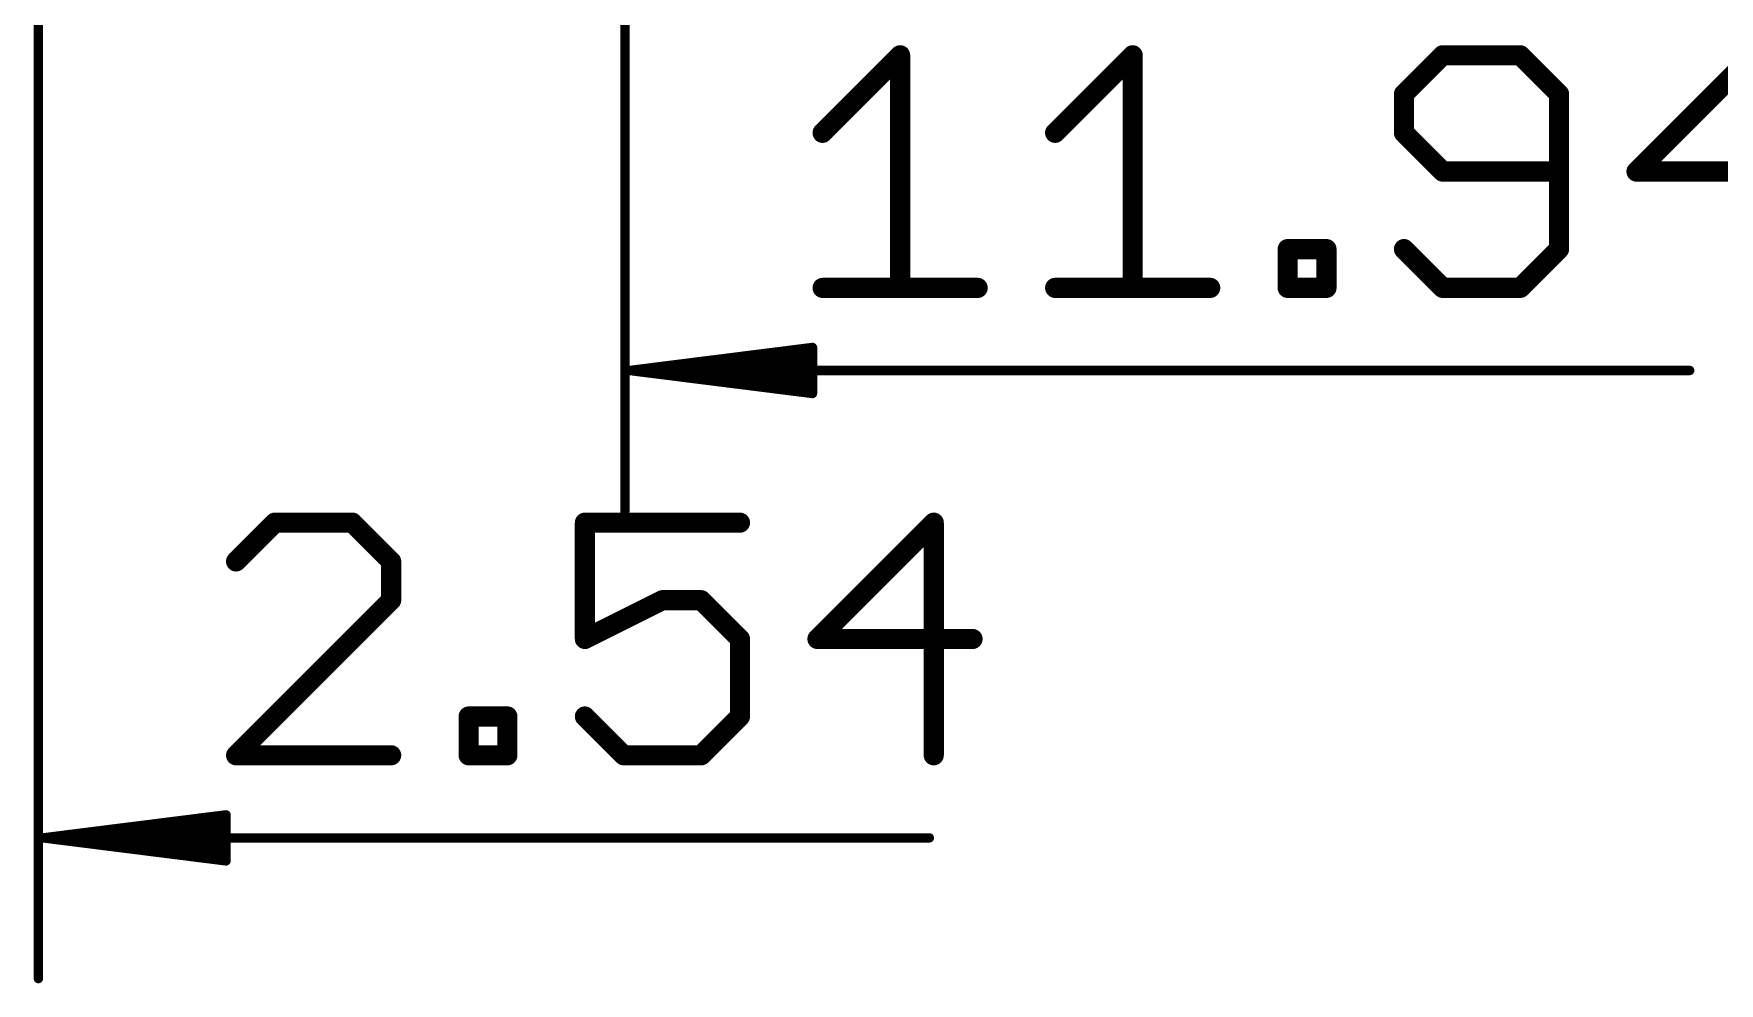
# Model space of a CAD drawing. Extents: x -19.2 to 43.5, y -13.4 to 37.9.
# Drawn here: x 3.74 to 27.1, y -13.45 to -0.29 of the extents above; entities that cross this region are included whole.
import ezdxf

# ---------------------------------------------------------------- set-up
doc = ezdxf.new("R2010")
doc.units = 0
doc.layers.add('47', color=253, linetype='CONTINUOUS')

msp = doc.modelspace()

# ---------------------------------------------------------------- linework, layer by layer
at = {"layer": '47'}
for points, const_width in [([(11.938, 3.556), (11.938, -6.903)], 0.13), ([(3.81, 2.54), (3.81, -13.38)], 0.13), ([(14.6777, -1.6594), (15.7522, -0.5849)], 0.2794), ([(15.7522, -0.5849), (15.7522, -3.8083)], 0.2794), ([(17.9005, -1.6594), (18.9749, -0.5849)], 0.2794), ([(18.9749, -0.5849), (18.9749, -3.8083)], 0.2794), ([(23.2718, -0.5849), (22.7346, -1.1222)], 0.2794), ([(24.3463, -0.5849), (23.2718, -0.5849)], 0.2794), ([(24.8835, -1.1222), (24.3463, -0.5849)], 0.2794), ([(27.569, -0.5849), (25.9573, -2.1966)], 0.2794), ([(22.7346, -1.1222), (22.7346, -1.6594)], 0.2794), ([(24.8835, -3.2711), (24.8835, -1.1222)], 0.2794), ([(22.7346, -1.6594), (23.2718, -2.1966)], 0.2794), ([(23.2718, -2.1966), (24.8835, -2.1966)], 0.2794), ([(25.9573, -2.1966), (28.1062, -2.1966)], 0.2794), ([(21.1232, -3.8083), (21.1232, -3.2711)], 0.2794), ([(21.1232, -3.2711), (21.6604, -3.2711)], 0.2794), ([(21.6604, -3.2711), (21.6604, -3.8083)], 0.2794), ([(22.7346, -3.2711), (23.2718, -3.8083)], 0.2794), ([(24.3463, -3.8083), (24.8835, -3.2711)], 0.2794), ([(14.6777, -3.8083), (16.8266, -3.8083)], 0.2794), ([(17.9005, -3.8083), (20.0494, -3.8083)], 0.2794), ([(21.6604, -3.8083), (21.1232, -3.8083)], 0.2794), ([(23.2718, -3.8083), (24.3463, -3.8083)], 0.2794), ([(12.003, -4.953), (14.538, -4.6338)], 0.13), ([(12.003, -4.953), (14.538, -4.693)], 0.13), ([(14.538, -4.6338), (14.538, -5.2722)], 0.13), ([(12.003, -4.953), (14.538, -4.823)], 0.13), ([(12.003, -4.953), (26.695, -4.953)], 0.13), ([(14.538, -5.2722), (12.003, -4.953)], 0.13), ([(14.538, -5.083), (12.003, -4.953)], 0.13), ([(14.538, -5.213), (12.003, -4.953)], 0.13), ([(7.0869, -7.0619), (6.5497, -7.5992)], 0.2794), ([(8.1614, -7.0619), (7.0869, -7.0619)], 0.2794), ([(8.6986, -7.5992), (8.1614, -7.0619)], 0.2794), ([(13.5327, -7.0619), (11.3838, -7.0619)], 0.2794), ([(11.3838, -7.0619), (11.3838, -8.6736)], 0.2794), ([(16.2183, -7.0619), (14.6066, -8.6736)], 0.2794), ([(16.2183, -10.2853), (16.2183, -7.0619)], 0.2794), ([(8.6986, -8.1364), (8.6986, -7.5992)], 0.2794), ([(6.5497, -10.2853), (8.6986, -8.1364)], 0.2794), ([(11.3838, -8.6736), (12.4583, -8.1364)], 0.2794), ([(12.4583, -8.1364), (12.9955, -8.1364)], 0.2794), ([(12.9955, -8.1364), (13.5327, -8.6736)], 0.2794), ([(13.5327, -8.6736), (13.5327, -9.7481)], 0.2794), ([(14.6066, -8.6736), (16.7555, -8.6736)], 0.2794), ([(9.7725, -10.2853), (9.7725, -9.7481)], 0.2794), ([(9.7725, -9.7481), (10.3097, -9.7481)], 0.2794), ([(10.3097, -9.7481), (10.3097, -10.2853)], 0.2794), ([(11.9211, -10.2853), (11.3838, -9.7481)], 0.2794), ([(13.5327, -9.7481), (12.9955, -10.2853)], 0.2794), ([(8.6986, -10.2853), (6.5497, -10.2853)], 0.2794), ([(10.3097, -10.2853), (9.7725, -10.2853)], 0.2794), ([(12.9955, -10.2853), (11.9211, -10.2853)], 0.2794), ([(3.875, -11.43), (6.41, -11.1108)], 0.13), ([(3.875, -11.43), (6.41, -11.17)], 0.13), ([(6.41, -11.1108), (6.41, -11.7492)], 0.13), ([(3.875, -11.43), (6.41, -11.3)], 0.13), ([(3.875, -11.43), (16.1571, -11.43)], 0.13), ([(6.41, -11.7492), (3.875, -11.43)], 0.13), ([(6.41, -11.56), (3.875, -11.43)], 0.13), ([(6.41, -11.69), (3.875, -11.43)], 0.13)]:
    msp.add_lwpolyline(points, dxfattribs=dict(at, const_width=const_width))
for points, const_width in [([(15.822, -0.5849, 1), (15.6823, -0.5849)], 0.1397), ([(15.8015, -0.6343, 1), (15.7028, -0.5356)], 0.1397), ([(19.0448, -0.5849, 1), (18.9051, -0.5849)], 0.1397), ([(19.0243, -0.6343, 1), (18.9255, -0.5356)], 0.1397), ([(23.2718, -0.5151, 1), (23.2718, -0.6548)], 0.1397), ([(23.3212, -0.6343, 1), (23.2224, -0.5356)], 0.1397), ([(24.3956, -0.5356, 1), (24.2969, -0.6343)], 0.1397), ([(24.3463, -0.6548, 1), (24.3463, -0.5151)], 0.1397), ([(22.8044, -1.1222, 1), (22.6647, -1.1222)], 0.1397), ([(22.6852, -1.0728, 1), (22.784, -1.1716)], 0.1397), ([(24.9533, -1.1222, 1), (24.8136, -1.1222)], 0.1397), ([(24.8341, -1.1716, 1), (24.9329, -1.0728)], 0.1397), ([(14.6283, -1.61, 1), (14.7271, -1.7088)], 0.1397), ([(17.8511, -1.61, 1), (17.9498, -1.7088)], 0.1397), ([(22.6647, -1.6594, 1), (22.8044, -1.6594)], 0.1397), ([(22.784, -1.61, 1), (22.6852, -1.7088)], 0.1397), ([(23.2718, -2.1268, 1), (23.2718, -2.2665)], 0.1397), ([(23.2224, -2.246, 1), (23.3212, -2.1472)], 0.1397), ([(24.8835, -2.2665, 1), (24.8835, -2.1268)], 0.1397), ([(25.9573, -2.1268, 1), (25.9573, -2.2665)], 0.1397), ([(25.9079, -2.1472, 1), (26.0067, -2.246)], 0.1397), ([(21.1232, -3.2012, 1), (21.1232, -3.3409)], 0.1397), ([(21.1931, -3.2711, 1), (21.0534, -3.2711)], 0.1397), ([(21.7303, -3.2711, 1), (21.5906, -3.2711)], 0.1397), ([(21.6604, -3.3409, 1), (21.6604, -3.2012)], 0.1397), ([(22.784, -3.2217, 1), (22.6852, -3.3205)], 0.1397), ([(24.8136, -3.2711, 1), (24.9533, -3.2711)], 0.1397), ([(24.9329, -3.3205, 1), (24.8341, -3.2217)], 0.1397), ([(14.6777, -3.7384, 1), (14.6777, -3.8782)], 0.1397), ([(16.8266, -3.8782, 1), (16.8266, -3.7384)], 0.1397), ([(17.9005, -3.7384, 1), (17.9005, -3.8782)], 0.1397), ([(20.0494, -3.8782, 1), (20.0494, -3.7384)], 0.1397), ([(21.1232, -3.7384, 1), (21.1232, -3.8782)], 0.1397), ([(21.6604, -3.8782, 1), (21.6604, -3.7384)], 0.1397), ([(23.2718, -3.7384, 1), (23.2718, -3.8782)], 0.1397), ([(23.2224, -3.8577, 1), (23.3212, -3.7589)], 0.1397), ([(24.2969, -3.7589, 1), (24.3956, -3.8577)], 0.1397), ([(24.3463, -3.8782, 1), (24.3463, -3.7384)], 0.1397), ([(15.6823, -3.8083, 1), (15.822, -3.8083)], 0.1397), ([(18.9051, -3.8083, 1), (19.0448, -3.8083)], 0.1397), ([(21.0534, -3.8083, 1), (21.1931, -3.8083)], 0.1397), ([(21.5906, -3.8083, 1), (21.7303, -3.8083)], 0.1397), ([(14.5705, -4.6338, 1), (14.5055, -4.6338)], 0.065), ([(14.5421, -4.666, 1), (14.5339, -4.6015)], 0.065), ([(14.5413, -4.7253, 1), (14.5347, -4.6607)], 0.065), ([(12.003, -4.9205, 1), (12.003, -4.9855)], 0.065), ([(12.0071, -4.9208, 1), (11.9989, -4.9852)], 0.065), ([(12.0013, -4.9205, 1), (12.0047, -4.9855)], 0.065), ([(12.0047, -4.9205, 1), (12.0013, -4.9855)], 0.065), ([(12.0063, -4.9207, 1), (11.9997, -4.9853)], 0.065), ([(11.9997, -4.9207, 1), (12.0063, -4.9853)], 0.065), ([(11.9989, -4.9208, 1), (12.0071, -4.9852)], 0.065), ([(14.5397, -4.8555, 1), (14.5363, -4.7905)], 0.065), ([(26.695, -4.9855, 1), (26.695, -4.9205)], 0.065), ([(14.5363, -5.1155, 1), (14.5397, -5.0505)], 0.065), ([(14.5055, -5.2722, 1), (14.5705, -5.2722)], 0.065), ([(14.5339, -5.3045, 1), (14.5421, -5.24)], 0.065), ([(14.5347, -5.2453, 1), (14.5413, -5.1807)], 0.065), ([(7.0869, -6.9921, 1), (7.0869, -7.1318)], 0.1397), ([(7.1363, -7.1113, 1), (7.0375, -7.0126)], 0.1397), ([(8.2108, -7.0126, 1), (8.112, -7.1113)], 0.1397), ([(8.1614, -7.1318, 1), (8.1614, -6.9921)], 0.1397), ([(11.3838, -6.9921, 1), (11.3838, -7.1318)], 0.1397), ([(11.4537, -7.0619, 1), (11.314, -7.0619)], 0.1397), ([(11.9055, -6.903, 1), (11.9705, -6.903)], 0.065), ([(13.5327, -7.1318, 1), (13.5327, -6.9921)], 0.1397), ([(16.2881, -7.0619, 1), (16.1484, -7.0619)], 0.1397), ([(16.2676, -7.1113, 1), (16.1689, -7.0126)], 0.1397), ([(8.7685, -7.5992, 1), (8.6288, -7.5992)], 0.1397), ([(6.5003, -7.5498, 1), (6.5991, -7.6486)], 0.1397), ([(8.6492, -7.6486, 1), (8.748, -7.5498)], 0.1397), ([(8.6288, -8.1364, 1), (8.7685, -8.1364)], 0.1397), ([(8.748, -8.1858, 1), (8.6492, -8.087)], 0.1397), ([(12.4583, -8.0665, 1), (12.4583, -8.2062)], 0.1397), ([(12.4895, -8.1989, 1), (12.427, -8.0739)], 0.1397), ([(13.0449, -8.087, 1), (12.9461, -8.1858)], 0.1397), ([(12.9955, -8.2062, 1), (12.9955, -8.0665)], 0.1397), ([(11.3526, -8.6111, 1), (11.4151, -8.7361)], 0.1397), ([(11.314, -8.6736, 1), (11.4537, -8.6736)], 0.1397), ([(13.6026, -8.6736, 1), (13.4629, -8.6736)], 0.1397), ([(13.4833, -8.723, 1), (13.5821, -8.6242)], 0.1397), ([(14.6066, -8.6038, 1), (14.6066, -8.7435)], 0.1397), ([(14.5572, -8.6242, 1), (14.656, -8.723)], 0.1397), ([(16.7555, -8.7435, 1), (16.7555, -8.6038)], 0.1397), ([(9.8423, -9.7481, 1), (9.7026, -9.7481)], 0.1397), ([(9.7725, -9.6782, 1), (9.7725, -9.8179)], 0.1397), ([(10.3795, -9.7481, 1), (10.2398, -9.7481)], 0.1397), ([(10.3097, -9.8179, 1), (10.3097, -9.6782)], 0.1397), ([(11.4332, -9.6987, 1), (11.3344, -9.7975)], 0.1397), ([(13.4629, -9.7481, 1), (13.6026, -9.7481)], 0.1397), ([(13.5821, -9.7975, 1), (13.4833, -9.6987)], 0.1397), ([(6.5497, -10.2155, 1), (6.5497, -10.3552)], 0.1397), ([(6.5003, -10.2359, 1), (6.5991, -10.3347)], 0.1397), ([(8.6986, -10.3552, 1), (8.6986, -10.2155)], 0.1397), ([(9.7026, -10.2853, 1), (9.8423, -10.2853)], 0.1397), ([(9.7725, -10.2155, 1), (9.7725, -10.3552)], 0.1397), ([(10.2398, -10.2853, 1), (10.3795, -10.2853)], 0.1397), ([(10.3097, -10.3552, 1), (10.3097, -10.2155)], 0.1397), ([(11.9211, -10.2155, 1), (11.9211, -10.3552)], 0.1397), ([(11.8717, -10.3347, 1), (11.9704, -10.2359)], 0.1397), ([(12.9461, -10.2359, 1), (13.0449, -10.3347)], 0.1397), ([(12.9955, -10.3552, 1), (12.9955, -10.2155)], 0.1397), ([(16.1484, -10.2853, 1), (16.2881, -10.2853)], 0.1397), ([(6.4425, -11.1108, 1), (6.3775, -11.1108)], 0.065), ([(6.4141, -11.143, 1), (6.4059, -11.0785)], 0.065), ([(6.4133, -11.2023, 1), (6.4067, -11.1377)], 0.065), ([(3.875, -11.3975, 1), (3.875, -11.4625)], 0.065), ([(3.8791, -11.3978, 1), (3.8709, -11.4622)], 0.065), ([(3.8733, -11.3975, 1), (3.8767, -11.4625)], 0.065), ([(3.8767, -11.3975, 1), (3.8733, -11.4625)], 0.065), ([(3.8783, -11.3977, 1), (3.8717, -11.4623)], 0.065), ([(3.8717, -11.3977, 1), (3.8783, -11.4623)], 0.065), ([(3.8709, -11.3978, 1), (3.8791, -11.4622)], 0.065), ([(6.4117, -11.3325, 1), (6.4083, -11.2675)], 0.065), ([(16.1571, -11.4625, 1), (16.1571, -11.3975)], 0.065), ([(6.4067, -11.7223, 1), (6.4133, -11.6577)], 0.065), ([(6.4083, -11.5925, 1), (6.4117, -11.5275)], 0.065), ([(6.3775, -11.7492, 1), (6.4425, -11.7492)], 0.065), ([(6.4059, -11.7815, 1), (6.4141, -11.717)], 0.065), ([(3.7775, -13.38, 1), (3.8425, -13.38)], 0.065)]:
    msp.add_lwpolyline(points, format="xyb", dxfattribs=dict(at, const_width=const_width))

doc.saveas('drawing.dxf')
